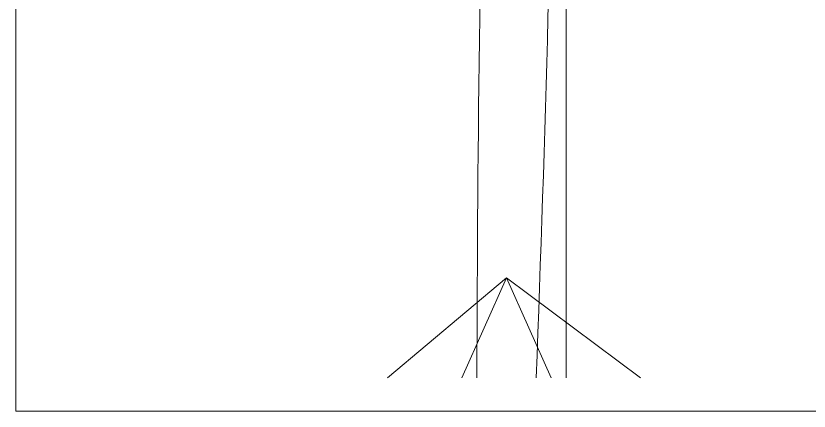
# Model space of a CAD drawing. Header units: millimetres. Extents: x -1800 to 33200, y -8500 to 38400.
# Drawn here: x 26783 to 27934, y 1741 to 2314 of the extents above; entities that cross this region are included whole.
import ezdxf

# ---------------------------------------------------------------- set-up
doc = ezdxf.new("R2010")
doc.units = ezdxf.units.MM
doc.layers.add('E-GLASS', color=4, linetype='Continuous', lineweight=13)
doc.layers.add('E-PLANT', color=3, linetype='Continuous', lineweight=13)

msp = doc.modelspace()

# ---------------------------------------------------------------- linework, layer by layer
at = {"layer": 'E-GLASS'}
msp.add_line((27581.5, 4352.5), (27581.5, 1789.3), dxfattribs=at)
msp.add_lwpolyline([(26783, 4400.8), (28423.2, 4400.8), (28423.2, 1741), (26783, 1741)], close=True, dxfattribs=at)
at = {"layer": 'E-PLANT'}
for q in [(27322.5, 1789.3), (27430.4, 1789.3), (27559.9, 1789.3), (27689.4, 1789.3)]:
    msp.add_line((27495.2, 1934.4), q, dxfattribs=at)
for points in [[(27538.3, 1789.3), (27559.9, 2833.9), (27516.8, 3878.5)], [(27452, 1789.3), (27473.6, 2833.9), (27538.3, 3646.4)]]:
    msp.add_spline(points, degree=3, dxfattribs=at)

doc.saveas('drawing.dxf')
